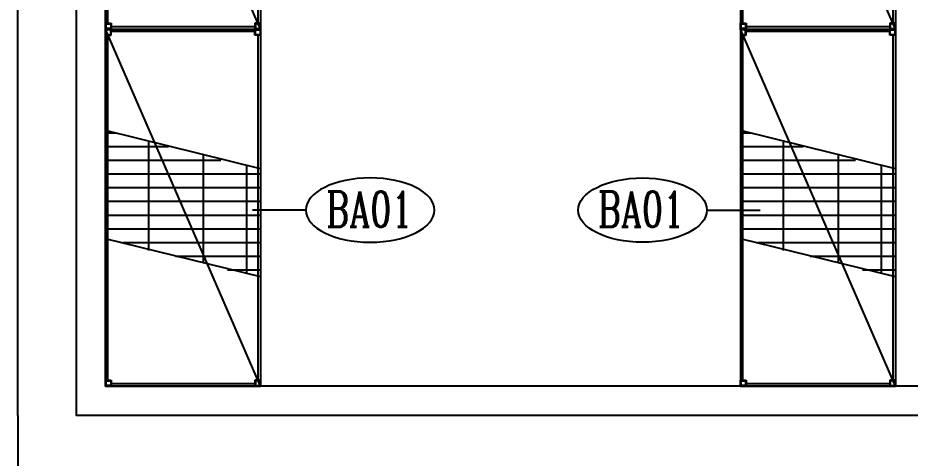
# Model space of a CAD drawing. Extents: x -12047294 to -5625356, y -1456591 to -622873.
# Drawn here: x -6035736 to -6032686, y -717569 to -716065 of the extents above; entities that cross this region are included whole.
import ezdxf

# ---------------------------------------------------------------- set-up
doc = ezdxf.new("R2010")
doc.units = 0
doc.header["$LTSCALE"] = 10
doc.header["$MEASUREMENT"] = 0
for name, color, linetype in [('A-WALL', 2, 'Continuous'), ('EQUIP', 1, 'Continuous'), ('Iteam', 4, 'Continuous')]:
    doc.layers.add(name, color=color, linetype=linetype)
doc.styles.add('SHZF-注释', font='romanc.shx', dxfattribs={"width": 0.8, "bigfont": 'shzf-hz.shx'})

# ---------------------------------------------------------------- blocks, each defined once
blk = doc.blocks.new('LXX09082059')
at = {"layer": 'EQUIP', "color": 8}
blk.add_line((-631.9, -274.5), (588.1, 255.5), dxfattribs=at)
at = {"layer": 'EQUIP'}
for p, q in [((-631.9, 255.5), (-631.9, -274.5)), ((588.1, 255.5), (-631.9, 255.5)), ((-631.9, 255.5), (-611.1, 255.5)), ((-631.9, 235.9), (-631.9, 255.5)), ((-629.8, 253.5), (-613.2, 253.5)), ((-629.8, 237.8), (-629.8, 253.5)), ((-613.2, 253.5), (-613.2, 237.8)), ((-611.1, 255.5), (-611.1, 235.9)), ((-611.1, 247.5), (567.3, 247.5)), ((-258.6, -274.5), (-127.8, 255.5)), ((111.3, -274.5), (242.1, 255.5)), ((588.1, 255.5), (567.3, 255.5)), ((567.3, 255.5), (567.3, 235.9)), ((586, 253.5), (569.4, 253.5)), ((569.4, 253.5), (569.4, 237.8)), ((586, 237.8), (586, 253.5)), ((588.1, 255.5), (588.1, -274.5)), ((588.1, 235.9), (588.1, 255.5)), ((-611.1, 235.9), (-631.9, 235.9)), ((-613.2, 237.8), (-629.8, 237.8)), ((-623.9, -254.9), (-623.9, 235.9)), ((567.3, 235.9), (588.1, 235.9)), ((569.4, 237.8), (586, 237.8)), ((580.1, -254.9), (580.1, 235.9)), ((-631.9, -254.9), (-631.9, -274.5)), ((-611.1, -254.9), (-631.9, -254.9)), ((-629.8, -256.8), (-629.8, -272.5)), ((-613.2, -256.8), (-629.8, -256.8)), ((-629.8, -272.5), (-613.2, -272.5)), ((-613.2, -272.5), (-613.2, -256.8)), ((-611.1, -274.5), (-611.1, -254.9)), ((-611.1, -266.5), (567.3, -266.5)), ((567.3, -274.5), (567.3, -254.9)), ((567.3, -254.9), (588.1, -254.9)), ((569.4, -272.5), (569.4, -256.8)), ((569.4, -256.8), (586, -256.8)), ((586, -272.5), (569.4, -272.5)), ((586, -256.8), (586, -272.5)), ((588.1, -254.9), (588.1, -274.5)), ((588.1, -274.5), (-631.9, -274.5)), ((-631.9, -274.5), (-611.1, -274.5)), ((588.1, -274.5), (-621.5, -274.5)), ((588.1, -274.5), (567.3, -274.5))]:
    blk.add_line(p, q, dxfattribs=at)
at = {"layer": 'EQUIP', "linetype": 'Continuous'}
for p, q in [((-93.8, 255.5), (-93.8, -274.5)), ((-46.9, 255.5), (-46.9, -274.5)), ((0, 255.5), (0, -274.5)), ((46.9, 255.5), (46.9, -274.5)), ((93.7, 255.5), (93.7, -274.5)), ((140.6, 255.5), (140.6, -137.9)), ((187.5, 255.5), (187.5, 40.7)), ((234.4, 255.5), (234.4, 219.3)), ((-140.6, 195.6), (-140.6, -274.5)), ((-168, 108), (201.9, 108)), ((-187.5, 17.1), (-187.5, -274.5)), ((-208.2, -79.5), (161.7, -79.5)), ((-234.4, -161.5), (-234.4, -274.5)), ((-248.4, -227), (121.5, -227))]:
    blk.add_line(p, q, dxfattribs=at)

msp = doc.modelspace()

# ---------------------------------------------------------------- linework, layer by layer
at = {"layer": 'A-WALL'}
for p, q in [((-6035736.1, -717423.4), (-6035736.1, -713173.4)), ((-6035536.1, -717423.4), (-6035536.1, -713173.4)), ((-6035736.1, -717423.4), (-6035736.1, -719023.4)), ((-6029736.1, -717423.4), (-6035536.1, -717423.4))]:
    msp.add_line(p, q, dxfattribs=at)
at = {"layer": 'EQUIP'}
msp.add_line((-6032736.1, -713273.4), (-6032736.1, -717323.4), dxfattribs=at)
for points in [[(-6035536.1, -713173.4), (-6029736.1, -713173.4), (-6029736.1, -717423.4), (-6035536.1, -717423.4)], [(-6035436.1, -713273.4), (-6029836.1, -713273.4), (-6029836.1, -717323.4), (-6035436.1, -717323.4)]]:
    msp.add_lwpolyline(points, close=True, dxfattribs=at)
at = {"layer": 'Iteam'}
for p, q in [((-6034751.8, -716721.7, 0), (-6034934.1, -716721.7, 0)), ((-6033380.7, -716721.7, 0), (-6033198.4, -716721.7, 0))]:
    msp.add_line(p, q, dxfattribs=at)
at = {"layer": 'Iteam', "extrusion": (0, 0, -1)}
msp.add_ellipse((-6034531.8, -716721.7, 0), major_axis=(-220, 0), ratio=0.5, dxfattribs=at)
at = {"layer": 'Iteam'}
msp.add_ellipse((-6033600.7, -716721.7, 0), major_axis=(220, 0), ratio=0.5, dxfattribs=at)

# ---------------------------------------------------------------- block references
at = {"layer": 'EQUIP', "rotation": 90.00000001334007}
for p in [(-6035180.7, -715471.6), (-6033010.7, -715471.6), (-6035180.7, -716691.6), (-6033010.7, -716691.6)]:
    msp.add_blockref('LXX09082059', p, dxfattribs=at)

# ---------------------------------------------------------------- texts
at = {"layer": 'Iteam', "style": 'SHZF-注释', "width": 0.7}
for p in [(-6034682.6, -716778.6), (-6033753.9, -716778.6)]:
    msp.add_text('BA01', height=120, dxfattribs=at).set_placement(p)

doc.saveas('drawing.dxf')
